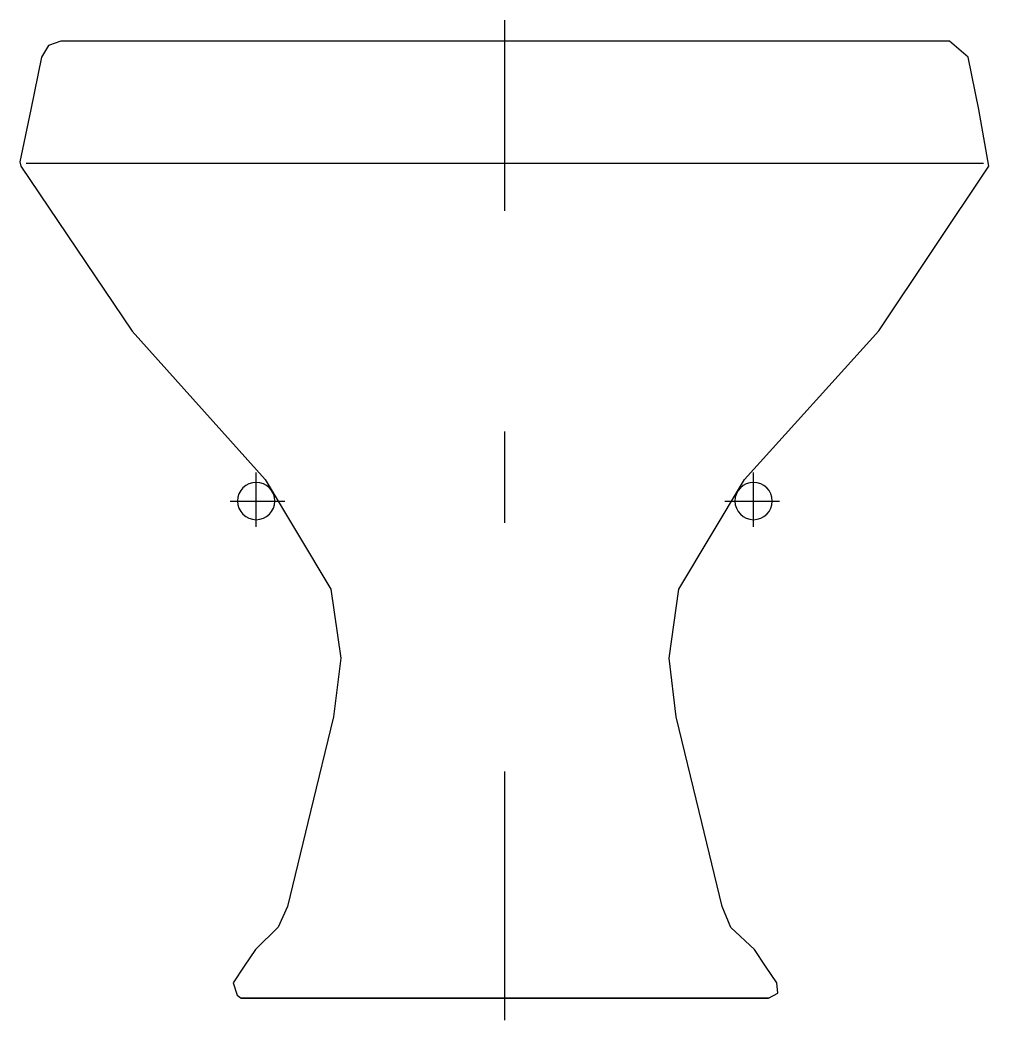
# Model space of a CAD drawing. Extents: x -985.677 to -985.287, y 935.367 to 935.769.
import ezdxf

# ---------------------------------------------------------------- set-up
doc = ezdxf.new("R2010")
doc.units = 0
doc.header["$LTSCALE"] = 0.2
doc.header["$MEASUREMENT"] = 0
doc.linetypes.add('AXES', pattern=[0.54, 0.3, -0.08, 0.08, -0.08])
doc.linetypes.add('CONTINU', pattern=[0])
doc.layers.get('0').update_dxf_attribs({"linetype": 'CONTINUOUS'})
doc.layers.add('DECA_EIXOS', color=5, linetype='AXES')

msp = doc.modelspace()

# ---------------------------------------------------------------- linework, layer by layer
at = {"linetype": 'CONTINUOUS', "flags": 128}
msp.add_lwpolyline([(-985.58806, 935.37534), (-985.37606, 935.37534), (-985.3723, 935.37735), (-985.37275, 935.38158), (-985.37724, 935.38823), (-985.38173, 935.39489), (-985.39114, 935.4038), (-985.39461, 935.4123), (-985.40392, 935.45041), (-985.41322, 935.48852), (-985.41605, 935.51217), (-985.41214, 935.53989), (-985.38574, 935.58398), (-985.33171, 935.6438), (-985.28738, 935.71007), (-985.29141, 935.73289), (-985.29573, 935.75395), (-985.30326, 935.76035), (-985.30326, 935.76035), (-985.66055, 935.76034), (-985.66561, 935.75854), (-985.66839, 935.75395), (-985.67271, 935.73289), (-985.67703, 935.71182), (-985.67674, 935.71007), (-985.63191, 935.64364), (-985.57839, 935.58399), (-985.552, 935.5399), (-985.54808, 935.51211), (-985.5509, 935.48852), (-985.5602, 935.45041), (-985.5695, 935.4123), (-985.57325, 935.40398), (-985.58239, 935.39489), (-985.58688, 935.38824), (-985.59137, 935.38158), (-985.58971, 935.37658), (-985.58806, 935.37534), (-985.37606, 935.37534)], close=True, dxfattribs=at)
at = {"linetype": 'CONTINU'}
msp.add_lwpolyline([(-985.67458, 935.71132), (-985.28954, 935.71132)], dxfattribs=at)
for points in [[(-985.58206, 935.58284, 1), (-985.58206, 935.56784)], [(-985.58206, 935.56784, 1), (-985.58206, 935.58284)], [(-985.38206, 935.58284, 1), (-985.38206, 935.56784)], [(-985.38206, 935.56784, 1), (-985.38206, 935.58284)]]:
    msp.add_lwpolyline(points, format="xyb", dxfattribs=at)
at = {"layer": 'DECA_EIXOS'}
for points in [[(-985.48206, 935.69202), (-985.48206, 935.76884)], [(-985.48206, 935.36659), (-985.48206, 935.60327)], [(-985.58206, 935.56493), (-985.58206, 935.58688)], [(-985.38206, 935.56493), (-985.38206, 935.58688)], [(-985.59248, 935.57534), (-985.57047, 935.57534)], [(-985.39365, 935.57534), (-985.37164, 935.57534)]]:
    msp.add_lwpolyline(points, dxfattribs=at)

doc.saveas('drawing.dxf')
